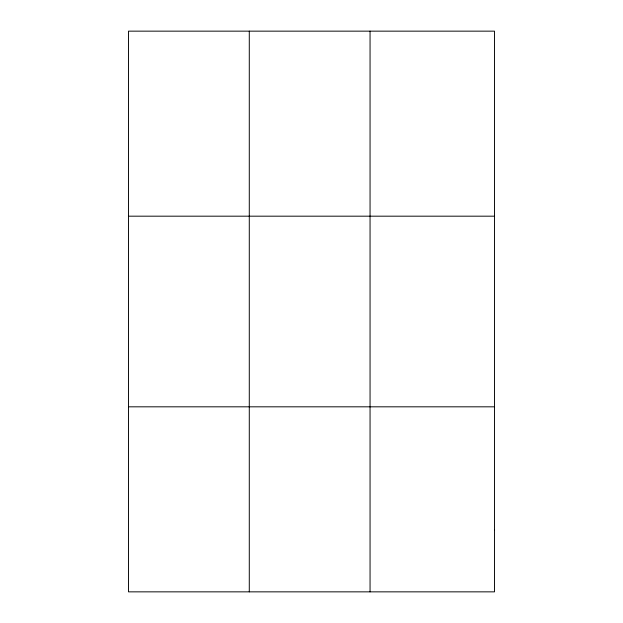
<?xml version="1.0" encoding="UTF-8"?>
<svg xmlns="http://www.w3.org/2000/svg" width="623" height="623" viewBox="0 0 623 623"><rect width="100%" height="100%" fill="white"/><g stroke="black" fill="none" stroke-linecap="round" stroke-linejoin="round"><path stroke-width="0.93" d="M249.286 591.85L249.286 31.15M370.054 591.85L370.054 31.15M128.509 216.181L494.491 216.181M128.509 406.819L494.491 406.819M494.491 530.173L494.491 591.85L128.509 591.85L128.509 31.15L494.491 31.15L494.491 530.173"/></g></svg>
